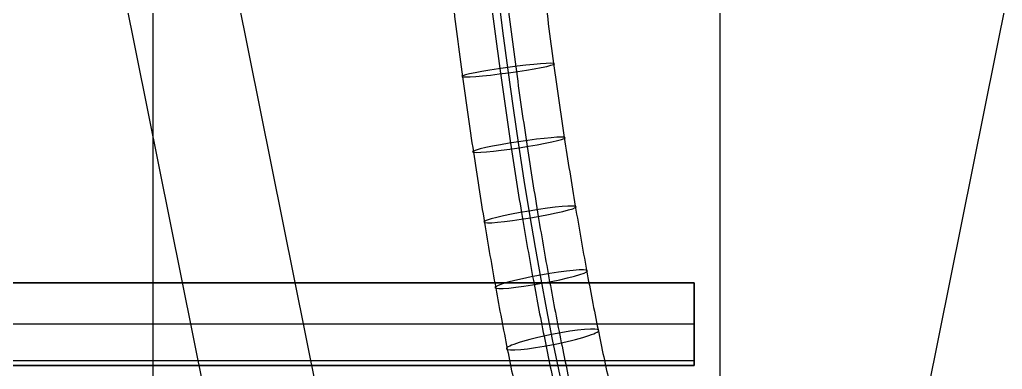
# Model space of a CAD drawing. Header units: millimetres. Extents: x -1736 to -633, y -290 to 351.
# Drawn here: x -843.5 to -717.1, y 210.3 to 255.2 of the extents above; entities that cross this region are included whole.
import ezdxf

# ---------------------------------------------------------------- set-up
doc = ezdxf.new("R2010")
doc.units = ezdxf.units.MM
doc.header["$MEASUREMENT"] = 0
for name, color, linetype, true_color in [('Electrical System', 7, 'Continuous', 0x0516e0), ('The Irrigation System', 7, 'Continuous', 0x04feff), ('The Wooden Frame', 7, 'Continuous', 0xd8b17e)]:
    doc.layers.add(name, color=color, linetype=linetype, true_color=true_color)

msp = doc.modelspace()

# ---------------------------------------------------------------- linework, layer by layer
at = {"layer": 'Electrical System'}
for p, q in [((-826.31, 29, -264.82), (-826.31, 259, -264.82)), ((-753.42, 29, -317.61), (-753.42, 259, -317.61)), ((-1256.74, 221.41, 258.89), (-756.74, 221.41, 258.89)), ((-1256.74, 221.41, 248.89), (-756.74, 221.41, 248.89)), ((-756.74, 221.41, 258.89), (-756.74, 221.41, 248.89)), ((-756.74, 221.41, 258.89), (-756.74, 211.41, 258.89)), ((-756.74, 221.41, 248.89), (-756.74, 211.41, 248.89)), ((-756.74, 211.41, 258.89), (-1256.74, 211.41, 258.89)), ((-756.74, 211.41, 248.89), (-1256.74, 211.41, 248.89)), ((-756.74, 211.41, 258.89), (-756.74, 211.41, 248.89))]:
    msp.add_line(p, q, dxfattribs=at)
msp.add_open_spline([(-745.53, 150, 139), (-745.53, 150, 3.93), (-768, 146), (-782, 259, -6.13)], degree=3, dxfattribs=at)
at = {"layer": 'The Irrigation System', "extrusion": (-0.135542, 0.989117, -0.057243)}
msp.add_circle((739.66, 14.62, 352.17), 6, dxfattribs=at)
at = {"layer": 'The Irrigation System', "extrusion": (-0.149116, 0.986769, -0.063651)}
msp.add_circle((734.8, 17.5, 352.51), 6.01, dxfattribs=at)
at = {"layer": 'The Irrigation System', "extrusion": (-0.16355, 0.983788, -0.073571)}
msp.add_circle((729.58, 21.75, 354.01), 6.02, dxfattribs=at)
at = {"layer": 'The Irrigation System', "extrusion": (-0.178885, 0.979955, -0.087688)}
msp.add_circle((723.95, 27.7, 356.64), 6.04, dxfattribs=at)
at = {"layer": 'The Irrigation System', "extrusion": (-0.195138, 0.974943, -0.106807)}
msp.add_circle((717.84, 35.78, 360.3), 6.05, dxfattribs=at)
at = {"layer": 'The Irrigation System'}
for points in [[(-783.06, 259.19, -0.23), (-782.64, 255.77, -0.04), (-781.78, 249.15, 0.32), (-780.41, 239.57, 0.91), (-779, 230.65, 1.53), (-777.56, 222.38, 2.21), (-776.1, 214.73, 2.98), (-774.64, 207.68, 3.84), (-773.16, 201.23, 4.83), (-771.69, 195.35, 5.96), (-770.23, 190.03, 7.26), (-768.8, 185.24, 8.72), (-767.4, 180.98, 10.38), (-766.04, 177.21, 12.23), (-764.72, 173.89, 14.29), (-763.45, 170.98, 16.57), (-762.23, 168.43, 19.12), (-761.03, 166.19, 21.96), (-759.86, 164.21, 25.16), (-758.71, 162.48, 28.77), (-757.59, 160.97, 32.84), (-756.49, 159.68, 37.4), (-755.44, 158.59, 42.49), (-754.44, 157.69, 48.13), (-753.5, 156.97, 54.35), (-752.63, 156.42, 61.15), (-751.84, 156.01, 68.56), (-751.13, 155.72, 76.61), (-750.52, 155.54, 85.3), (-750, 155.45, 94.67), (-749.59, 155.42, 104.72), (-749.18, 155.42, 119.56), (-749.07, 155.45, 131.08), (-749.07, 155.45, 139)], [(-776.14, 259.78, -5.1), (-775.72, 256.38, -4.91), (-774.86, 249.81, -4.55), (-773.49, 240.3, -3.98), (-772.08, 231.44, -3.37), (-770.63, 223.2, -2.7), (-769.16, 215.58, -1.95), (-767.67, 208.54, -1.1), (-766.18, 202.07, -0.12), (-764.67, 196.13, 1.01), (-763.17, 190.72, 2.31), (-761.68, 185.81, 3.8), (-760.2, 181.37, 5.51), (-758.74, 177.37, 7.46), (-757.31, 173.78, 9.67), (-755.89, 170.58, 12.17), (-754.51, 167.74, 14.99), (-753.15, 165.22, 18.17), (-751.82, 163.01, 21.74), (-750.52, 161.08, 25.74), (-749.27, 159.43, 30.19), (-748.07, 158.03, 35.11), (-746.92, 156.86, 40.53), (-745.84, 155.91, 46.47), (-744.83, 155.15, 52.95), (-743.9, 154.57, 59.99), (-743.05, 154.14, 67.61), (-742.3, 153.84, 75.85), (-741.64, 153.65, 84.71), (-741.09, 153.55, 94.22), (-740.65, 153.51, 104.41), (-740.2, 153.51, 119.41), (-740.08, 153.54, 131.02), (-740.08, 153.54, 139)], [(-787.86, 258.22, -7.16), (-787.43, 254.77, -6.98), (-786.57, 248.1, -6.61), (-785.18, 238.41, -6.02), (-783.76, 229.35, -5.41), (-782.31, 220.9, -4.73), (-780.82, 213.04, -3.96), (-779.31, 205.73, -3.08), (-777.78, 198.97, -2.07), (-776.23, 192.71, -0.88), (-774.67, 186.95, 0.49), (-773.09, 181.65, 2.09), (-771.52, 176.8, 3.95), (-769.94, 172.39, 6.08), (-768.37, 168.4, 8.53), (-766.83, 164.82, 11.31), (-765.31, 161.65, 14.45), (-763.84, 158.87, 17.94), (-762.43, 156.46, 21.81), (-761.08, 154.4, 26.06), (-759.8, 152.65, 30.7), (-758.59, 151.19, 35.77), (-757.46, 149.99, 41.28), (-756.4, 149.01, 47.26), (-755.43, 148.23, 53.75), (-754.54, 147.63, 60.77), (-753.73, 147.18, 68.34), (-753.02, 146.86, 76.5), (-752.41, 146.65, 85.28), (-751.9, 146.52, 94.69), (-751.49, 146.47, 104.77), (-751.09, 146.44, 119.61), (-750.99, 146.46, 131.1), (-750.99, 146.46, 139)], [(-780.94, 258.81, -12.03), (-780.51, 255.39, -11.85), (-779.65, 248.76, -11.48), (-778.27, 239.14, -10.91), (-776.84, 230.14, -10.31), (-775.38, 221.73, -9.64), (-773.88, 213.89, -8.89), (-772.35, 206.59, -8.03), (-770.8, 199.8, -7.02), (-769.21, 193.5, -5.84), (-767.61, 187.64, -4.46), (-765.98, 182.21, -2.83), (-764.32, 177.19, -0.92), (-762.65, 172.55, 1.31), (-760.96, 168.29, 3.91), (-759.27, 164.43, 6.91), (-757.59, 160.96, 10.32), (-755.96, 157.9, 14.15), (-754.39, 155.25, 18.39), (-752.89, 153, 23.02), (-751.49, 151.11, 28.05), (-750.17, 149.54, 33.47), (-748.94, 148.26, 39.31), (-747.8, 147.23, 45.6), (-746.76, 146.41, 52.35), (-745.8, 145.78, 59.61), (-744.95, 145.31, 67.39), (-744.19, 144.98, 75.74), (-743.53, 144.76, 84.68), (-742.99, 144.63, 94.24), (-742.55, 144.56, 104.46), (-742.11, 144.53, 119.46), (-742, 144.55, 131.05), (-741.99, 144.55, 139)]]:
    msp.add_open_spline(points, degree=3, knots=[0, 0, 0, 0, 10.357275, 20.065012, 29.148035, 37.631865, 45.543109, 52.909977, 59.762942, 66.135584, 72.06562, 77.596121, 82.77681, 87.66526, 92.327613, 96.838365, 101.278777, 105.733861, 110.28847, 115.023475, 120.012961, 125.322859, 131.010875, 137.127265, 143.716005, 150.81603, 158.462372, 166.68712, 175.5202, 184.98999, 195.123786, 205.948175, 229.77308, 229.77308, 229.77308, 229.77308], dxfattribs=at)
at = {"layer": 'The Wooden Frame'}
for p, q in [((-835.78, 287.03, -432.06), (-810.13, 159.65, -397.19)), ((-835.78, 287.03, -432.06), (-810.13, 159.65, -397.19)), ((-821.28, 287.03, -442.73), (-795.63, 159.65, -407.85)), ((-821.28, 287.03, -442.73), (-795.63, 159.65, -407.85)), ((-736.31, 159.65, -296.8), (-710.66, 287.03, -261.93)), ((-736.31, 159.65, -296.8), (-710.66, 287.03, -261.93)), ((-1266.74, 221.41, 267.89), (-756.74, 221.41, 267.89)), ((-756.74, 221.41, 258.89), (-1266.74, 221.41, 258.89)), ((-756.74, 221.41, 267.89), (-756.74, 221.41, 258.89)), ((-756.74, 221.41, 267.89), (-756.74, 210.81, 267.89)), ((-756.74, 210.81, 258.89), (-756.74, 221.41, 258.89)), ((-756.74, 216.11, 267.89), (-1266.74, 216.11, 267.89)), ((-756.74, 216.11, 267.89), (-756.74, 216.11, 258.89)), ((-756.74, 210.81, 267.89), (-1266.74, 210.81, 267.89)), ((-1266.74, 210.81, 258.89), (-756.74, 210.81, 258.89)), ((-756.74, 210.81, 267.89), (-756.74, 210.81, 258.89))]:
    msp.add_line(p, q, dxfattribs=at)

doc.saveas('drawing.dxf')
